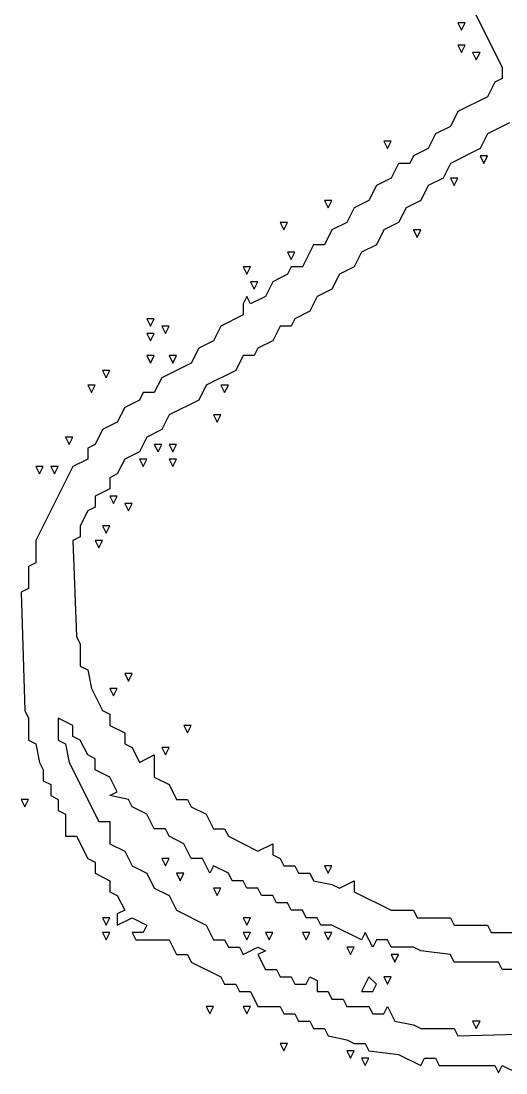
# Model space of a CAD drawing. Extents: x 11 to 152, y 0 to 170.
# Drawn here: x 49.24 to 61.25, y 0 to 26.09 of the extents above; entities that cross this region are included whole.
import ezdxf

# ---------------------------------------------------------------- set-up
doc = ezdxf.new("R2010")
doc.units = 0
doc.layers.add('Layer0', color=7, linetype='Continuous')

msp = doc.modelspace()

# ---------------------------------------------------------------- linework, layer by layer
at = {"layer": 'Layer0', "color": 5, "linetype": 'CONTINUOUS'}
for p, q in [((60.42611, 26.40777, 0.1), (61.15965, 24.94067, 0.1)), ((60.05933, 26.04099, 0.1), (60.15102, 25.85761, 0.1)), ((60.24272, 26.04099, 0.1), (60.05933, 26.04099, 0.1)), ((60.15102, 25.85761, 0.1), (60.24272, 26.04099, 0.1)), ((60.05933, 25.49083, 0.1), (60.15102, 25.30744, 0.1)), ((60.24272, 25.49083, 0.1), (60.05933, 25.49083, 0.1)), ((60.15102, 25.30744, 0.1), (60.24272, 25.49083, 0.1)), ((60.42611, 25.30744, 0.1), (60.5178, 25.12406, 0.1)), ((60.60949, 25.30744, 0.1), (60.42611, 25.30744, 0.1)), ((60.5178, 25.12406, 0.1), (60.60949, 25.30744, 0.1)), ((61.15965, 24.94067, 0.1), (61.15965, 24.66559, 0.1)), ((60.97627, 24.57389, 0.1), (60.79288, 24.20712, 0.1)), ((61.15965, 24.66559, 0.1), (60.97627, 24.57389, 0.1)), ((60.79288, 24.20712, 0.1), (60.05933, 23.84035, 0.1)), ((60.05933, 23.84035, 0.1), (59.87594, 23.47357, 0.1)), ((61.34304, 23.56526, 0.1), (60.79288, 23.29018, 0.1)), ((59.50917, 23.29018, 0.1), (59.32578, 22.92341, 0.1)), ((59.87594, 23.47357, 0.1), (59.50917, 23.29018, 0.1)), ((60.79288, 23.29018, 0.1), (60.60949, 22.92341, 0.1)), ((58.22546, 23.1068, 0.1), (58.31715, 22.92341, 0.1)), ((58.40885, 23.1068, 0.1), (58.22546, 23.1068, 0.1)), ((58.31715, 22.92341, 0.1), (58.40885, 23.1068, 0.1)), ((58.95901, 22.74002, 0.1), (58.86731, 22.55663, 0.1)), ((59.32578, 22.92341, 0.1), (58.95901, 22.74002, 0.1)), ((60.60949, 22.92341, 0.1), (59.87594, 22.55663, 0.1)), ((60.60949, 22.74002, 0.1), (60.70119, 22.55663, 0.1)), ((60.79288, 22.74002, 0.1), (60.60949, 22.74002, 0.1)), ((60.70119, 22.55663, 0.1), (60.79288, 22.74002, 0.1)), ((58.59223, 22.55663, 0.1), (58.40885, 22.18986, 0.1)), ((58.86731, 22.55663, 0.1), (58.59223, 22.55663, 0.1)), ((59.87594, 22.55663, 0.1), (59.69256, 22.18986, 0.1)), ((58.40885, 22.18986, 0.1), (58.04207, 22.00647, 0.1)), ((59.69256, 22.18986, 0.1), (59.32578, 22.00647, 0.1)), ((59.87594, 22.18986, 0.1), (59.96764, 22.00647, 0.1)), ((60.05933, 22.18986, 0.1), (59.87594, 22.18986, 0.1)), ((59.96764, 22.00647, 0.1), (60.05933, 22.18986, 0.1)), ((58.04207, 22.00647, 0.1), (57.85868, 21.6397, 0.1)), ((59.32578, 22.00647, 0.1), (59.14239, 21.6397, 0.1)), ((56.75836, 21.6397, 0.1), (56.85005, 21.45631, 0.1)), ((56.94175, 21.6397, 0.1), (56.75836, 21.6397, 0.1)), ((56.85005, 21.45631, 0.1), (56.94175, 21.6397, 0.1)), ((57.49191, 21.45631, 0.1), (57.30852, 21.08954, 0.1)), ((57.85868, 21.6397, 0.1), (57.49191, 21.45631, 0.1)), ((58.77562, 21.45631, 0.1), (58.59223, 21.08954, 0.1)), ((59.14239, 21.6397, 0.1), (58.77562, 21.45631, 0.1)), ((55.65804, 21.08954, 0.1), (55.74973, 20.90615, 0.1)), ((55.84142, 21.08954, 0.1), (55.65804, 21.08954, 0.1)), ((55.74973, 20.90615, 0.1), (55.84142, 21.08954, 0.1)), ((56.94175, 20.90615, 0.1), (56.75836, 20.53937, 0.1)), ((57.30852, 21.08954, 0.1), (56.94175, 20.90615, 0.1)), ((58.22546, 20.90615, 0.1), (58.04207, 20.53937, 0.1)), ((58.59223, 21.08954, 0.1), (58.22546, 20.90615, 0.1)), ((58.95901, 20.90615, 0.1), (59.0507, 20.72276, 0.1)), ((59.14239, 20.90615, 0.1), (58.95901, 20.90615, 0.1)), ((59.0507, 20.72276, 0.1), (59.14239, 20.90615, 0.1)), ((55.84142, 20.35599, 0.1), (55.93312, 20.1726, 0.1)), ((56.02481, 20.35599, 0.1), (55.84142, 20.35599, 0.1)), ((55.93312, 20.1726, 0.1), (56.02481, 20.35599, 0.1)), ((56.48328, 20.53937, 0.1), (56.2082, 19.98921, 0.1)), ((56.75836, 20.53937, 0.1), (56.48328, 20.53937, 0.1)), ((57.6753, 20.35599, 0.1), (57.49191, 19.98921, 0.1)), ((58.04207, 20.53937, 0.1), (57.6753, 20.35599, 0.1)), ((54.7411, 19.98921, 0.1), (54.83279, 19.80583, 0.1)), ((54.92449, 19.98921, 0.1), (54.7411, 19.98921, 0.1)), ((54.83279, 19.80583, 0.1), (54.92449, 19.98921, 0.1)), ((55.93312, 19.98921, 0.1), (55.84142, 19.80583, 0.1)), ((56.2082, 19.98921, 0.1), (55.93312, 19.98921, 0.1)), ((57.49191, 19.98921, 0.1), (57.12513, 19.80583, 0.1)), ((54.92449, 19.62244, 0.1), (55.01618, 19.43905, 0.1)), ((55.10787, 19.62244, 0.1), (54.92449, 19.62244, 0.1)), ((55.01618, 19.43905, 0.1), (55.10787, 19.62244, 0.1)), ((55.47465, 19.62244, 0.1), (55.29126, 19.25566, 0.1)), ((55.84142, 19.80583, 0.1), (55.47465, 19.62244, 0.1)), ((57.12513, 19.80583, 0.1), (56.94175, 19.43905, 0.1)), ((56.94175, 19.43905, 0.1), (56.57497, 19.25566, 0.1)), ((54.83279, 19.25566, 0.1), (54.7411, 19.07228, 0.1)), ((54.7411, 19.07228, 0.1), (54.7411, 18.7972, 0.1)), ((54.92449, 19.07228, 0.1), (54.83279, 19.25566, 0.1)), ((55.29126, 19.25566, 0.1), (54.92449, 19.07228, 0.1)), ((56.57497, 19.25566, 0.1), (56.39159, 18.88889, 0.1)), ((54.7411, 18.7972, 0.1), (54.19094, 18.52211, 0.1)), ((56.39159, 18.88889, 0.1), (56.02481, 18.7055, 0.1)), ((52.35707, 18.7055, 0.1), (52.44876, 18.52211, 0.1)), ((52.54045, 18.7055, 0.1), (52.35707, 18.7055, 0.1)), ((52.44876, 18.52211, 0.1), (52.54045, 18.7055, 0.1)), ((52.72384, 18.52211, 0.1), (52.81553, 18.33873, 0.1)), ((52.90723, 18.52211, 0.1), (52.72384, 18.52211, 0.1)), ((52.81553, 18.33873, 0.1), (52.90723, 18.52211, 0.1)), ((54.19094, 18.52211, 0.1), (54.00755, 18.15534, 0.1)), ((55.65804, 18.52211, 0.1), (55.47465, 18.15534, 0.1)), ((55.93312, 18.52211, 0.1), (55.65804, 18.52211, 0.1)), ((56.02481, 18.7055, 0.1), (55.93312, 18.52211, 0.1)), ((52.35707, 18.33873, 0.1), (52.44876, 18.15534, 0.1)), ((52.54045, 18.33873, 0.1), (52.35707, 18.33873, 0.1)), ((52.44876, 18.15534, 0.1), (52.54045, 18.33873, 0.1)), ((54.00755, 18.15534, 0.1), (53.64078, 17.97195, 0.1)), ((55.47465, 18.15534, 0.1), (55.10787, 17.97195, 0.1)), ((52.35707, 17.78857, 0.1), (52.44876, 17.60518, 0.1)), ((52.54045, 17.78857, 0.1), (52.35707, 17.78857, 0.1)), ((52.44876, 17.60518, 0.1), (52.54045, 17.78857, 0.1)), ((52.90723, 17.78857, 0.1), (52.99892, 17.60518, 0.1)), ((53.09061, 17.78857, 0.1), (52.90723, 17.78857, 0.1)), ((52.99892, 17.60518, 0.1), (53.09061, 17.78857, 0.1)), ((53.64078, 17.97195, 0.1), (53.45739, 17.60518, 0.1)), ((54.7411, 17.78857, 0.1), (54.55771, 17.42179, 0.1)), ((55.01618, 17.78857, 0.1), (54.7411, 17.78857, 0.1)), ((55.10787, 17.97195, 0.1), (55.01618, 17.78857, 0.1)), ((53.45739, 17.60518, 0.1), (52.72384, 17.2384, 0.1)), ((51.25674, 17.42179, 0.1), (51.34844, 17.2384, 0.1)), ((51.44013, 17.42179, 0.1), (51.25674, 17.42179, 0.1)), ((51.34844, 17.2384, 0.1), (51.44013, 17.42179, 0.1)), ((52.72384, 17.2384, 0.1), (52.54045, 16.87163, 0.1)), ((54.55771, 17.42179, 0.1), (53.82416, 17.05502, 0.1)), ((50.88997, 17.05502, 0.1), (50.98166, 16.87163, 0.1)), ((51.07335, 17.05502, 0.1), (50.88997, 17.05502, 0.1)), ((50.98166, 16.87163, 0.1), (51.07335, 17.05502, 0.1)), ((53.82416, 17.05502, 0.1), (53.64078, 16.68824, 0.1)), ((54.19094, 17.05502, 0.1), (54.28263, 16.87163, 0.1)), ((54.37433, 17.05502, 0.1), (54.19094, 17.05502, 0.1)), ((54.28263, 16.87163, 0.1), (54.37433, 17.05502, 0.1)), ((52.26537, 16.87163, 0.1), (52.17368, 16.68824, 0.1)), ((52.54045, 16.87163, 0.1), (52.26537, 16.87163, 0.1)), ((51.8069, 16.50485, 0.1), (51.62352, 16.13808, 0.1)), ((52.17368, 16.68824, 0.1), (51.8069, 16.50485, 0.1)), ((53.64078, 16.68824, 0.1), (52.90723, 16.32147, 0.1)), ((52.90723, 16.32147, 0.1), (52.72384, 15.95469, 0.1)), ((54.00755, 16.32147, 0.1), (54.09924, 16.13808, 0.1)), ((54.19094, 16.32147, 0.1), (54.00755, 16.32147, 0.1)), ((54.09924, 16.13808, 0.1), (54.19094, 16.32147, 0.1)), ((51.25674, 15.95469, 0.1), (51.07335, 15.58792, 0.1)), ((51.62352, 16.13808, 0.1), (51.25674, 15.95469, 0.1)), ((52.72384, 15.95469, 0.1), (52.35707, 15.77131, 0.1)), ((50.33981, 15.77131, 0.1), (50.4315, 15.58792, 0.1)), ((50.52319, 15.77131, 0.1), (50.33981, 15.77131, 0.1)), ((50.4315, 15.58792, 0.1), (50.52319, 15.77131, 0.1)), ((52.35707, 15.77131, 0.1), (52.17368, 15.40453, 0.1)), ((51.07335, 15.58792, 0.1), (50.88997, 15.49622, 0.1)), ((50.88997, 15.49622, 0.1), (50.88997, 15.22114, 0.1)), ((52.17368, 15.40453, 0.1), (51.8069, 15.22114, 0.1)), ((52.54045, 15.58792, 0.1), (52.63215, 15.40453, 0.1)), ((52.72384, 15.58792, 0.1), (52.54045, 15.58792, 0.1)), ((52.63215, 15.40453, 0.1), (52.72384, 15.58792, 0.1)), ((52.90723, 15.58792, 0.1), (52.99892, 15.40453, 0.1)), ((53.09061, 15.58792, 0.1), (52.90723, 15.58792, 0.1)), ((52.99892, 15.40453, 0.1), (53.09061, 15.58792, 0.1)), ((50.88997, 15.22114, 0.1), (50.52319, 15.03776, 0.1)), ((51.8069, 15.22114, 0.1), (51.62352, 14.85437, 0.1)), ((52.17368, 15.22114, 0.1), (52.26537, 15.03776, 0.1)), ((52.35707, 15.22114, 0.1), (52.17368, 15.22114, 0.1)), ((52.26537, 15.03776, 0.1), (52.35707, 15.22114, 0.1)), ((52.90723, 15.22114, 0.1), (52.99892, 15.03776, 0.1)), ((53.09061, 15.22114, 0.1), (52.90723, 15.22114, 0.1)), ((52.99892, 15.03776, 0.1), (53.09061, 15.22114, 0.1)), ((50.52319, 15.03776, 0.1), (49.60626, 13.20388, 0.1)), ((49.60626, 15.03776, 0.1), (49.69795, 14.85437, 0.1)), ((49.78964, 15.03776, 0.1), (49.60626, 15.03776, 0.1)), ((49.69795, 14.85437, 0.1), (49.78964, 15.03776, 0.1)), ((49.97303, 15.03776, 0.1), (50.06472, 14.85437, 0.1)), ((50.15642, 15.03776, 0.1), (49.97303, 15.03776, 0.1)), ((50.06472, 14.85437, 0.1), (50.15642, 15.03776, 0.1)), ((51.62352, 14.85437, 0.1), (51.44013, 14.76268, 0.1)), ((51.44013, 14.76268, 0.1), (51.44013, 14.48759, 0.1)), ((51.44013, 14.48759, 0.1), (51.07335, 14.30421, 0.1)), ((51.07335, 14.30421, 0.1), (51.07335, 14.02913, 0.1)), ((51.44013, 14.30421, 0.1), (51.53182, 14.12082, 0.1)), ((51.62352, 14.30421, 0.1), (51.44013, 14.30421, 0.1)), ((51.53182, 14.12082, 0.1), (51.62352, 14.30421, 0.1)), ((51.8069, 14.12082, 0.1), (51.8986, 13.93743, 0.1)), ((51.99029, 14.12082, 0.1), (51.8069, 14.12082, 0.1)), ((51.8986, 13.93743, 0.1), (51.99029, 14.12082, 0.1)), ((50.88997, 13.93743, 0.1), (50.70658, 13.57066, 0.1)), ((51.07335, 14.02913, 0.1), (50.88997, 13.93743, 0.1)), ((50.70658, 13.57066, 0.1), (50.70658, 13.29558, 0.1)), ((51.25674, 13.57066, 0.1), (51.34844, 13.38727, 0.1)), ((51.44013, 13.57066, 0.1), (51.25674, 13.57066, 0.1)), ((51.34844, 13.38727, 0.1), (51.44013, 13.57066, 0.1)), ((49.60626, 13.20388, 0.1), (49.60626, 12.65372, 0.1)), ((50.70658, 13.29558, 0.1), (50.52319, 13.20388, 0.1)), ((50.52319, 13.20388, 0.1), (50.61489, 10.81985, 0.1)), ((51.07335, 13.20388, 0.1), (51.16505, 13.0205, 0.1)), ((51.25674, 13.20388, 0.1), (51.07335, 13.20388, 0.1)), ((51.16505, 13.0205, 0.1), (51.25674, 13.20388, 0.1)), ((49.60626, 12.65372, 0.1), (49.42287, 12.56203, 0.1)), ((49.42287, 12.56203, 0.1), (49.42287, 12.01187, 0.1)), ((49.42287, 12.01187, 0.1), (49.23948, 11.92017, 0.1)), ((49.23948, 11.92017, 0.1), (49.33118, 8.98598, 0.1)), ((50.61489, 10.81985, 0.1), (50.70658, 10.63646, 0.1)), ((50.70658, 10.63646, 0.1), (50.70658, 10.0863, 0.1)), ((50.70658, 10.0863, 0.1), (50.88997, 9.99461, 0.1)), ((50.88997, 9.99461, 0.1), (50.98166, 9.53614, 0.1)), ((51.8069, 9.90291, 0.1), (51.8986, 9.71953, 0.1)), ((51.99029, 9.90291, 0.1), (51.8069, 9.90291, 0.1)), ((51.8986, 9.71953, 0.1), (51.99029, 9.90291, 0.1)), ((50.98166, 9.53614, 0.1), (51.25674, 8.98598, 0.1)), ((51.44013, 9.53614, 0.1), (51.53182, 9.35275, 0.1)), ((51.62352, 9.53614, 0.1), (51.44013, 9.53614, 0.1)), ((51.53182, 9.35275, 0.1), (51.62352, 9.53614, 0.1)), ((49.33118, 8.98598, 0.1), (49.42287, 8.80259, 0.1)), ((51.25674, 8.98598, 0.1), (51.44013, 8.89428, 0.1)), ((51.44013, 8.89428, 0.1), (51.44013, 8.6192, 0.1)), ((49.42287, 8.80259, 0.1), (49.42287, 8.25243, 0.1)), ((50.52319, 8.6192, 0.1), (50.15642, 8.80259, 0.1)), ((50.15642, 8.80259, 0.1), (50.15642, 8.25243, 0.1)), ((50.52319, 8.34412, 0.1), (50.52319, 8.6192, 0.1)), ((51.44013, 8.6192, 0.1), (51.8069, 8.43581, 0.1)), ((53.274, 8.6192, 0.1), (53.3657, 8.43581, 0.1)), ((53.45739, 8.6192, 0.1), (53.274, 8.6192, 0.1)), ((53.3657, 8.43581, 0.1), (53.45739, 8.6192, 0.1)), ((51.8069, 8.43581, 0.1), (51.8069, 8.16073, 0.1)), ((49.42287, 8.25243, 0.1), (49.60626, 8.16073, 0.1)), ((49.60626, 8.16073, 0.1), (49.69795, 7.70226, 0.1)), ((50.15642, 8.25243, 0.1), (50.33981, 8.16073, 0.1)), ((50.33981, 8.16073, 0.1), (50.4315, 7.70226, 0.1)), ((50.70658, 8.25243, 0.1), (50.52319, 8.34412, 0.1)), ((50.88997, 7.88565, 0.1), (50.70658, 8.25243, 0.1)), ((51.8069, 8.16073, 0.1), (51.99029, 8.06904, 0.1)), ((51.07335, 7.79396, 0.1), (50.88997, 7.88565, 0.1)), ((51.99029, 8.06904, 0.1), (52.17368, 7.70226, 0.1)), ((52.17368, 7.70226, 0.1), (52.54045, 7.88565, 0.1)), ((52.54045, 7.88565, 0.1), (52.54045, 7.33549, 0.1)), ((52.72384, 8.06904, 0.1), (52.81553, 7.88565, 0.1)), ((52.90723, 8.06904, 0.1), (52.72384, 8.06904, 0.1)), ((52.81553, 7.88565, 0.1), (52.90723, 8.06904, 0.1)), ((49.69795, 7.70226, 0.1), (49.78964, 7.51888, 0.1)), ((50.4315, 7.70226, 0.1), (51.16505, 6.23517, 0.1)), ((51.07335, 7.51888, 0.1), (51.07335, 7.79396, 0.1)), ((49.78964, 7.51888, 0.1), (49.78964, 7.2438, 0.1)), ((51.44013, 7.33549, 0.1), (51.07335, 7.51888, 0.1)), ((51.62352, 6.96872, 0.1), (51.44013, 7.33549, 0.1)), ((52.54045, 7.33549, 0.1), (52.90723, 7.1521, 0.1)), ((49.78964, 7.2438, 0.1), (49.97303, 7.1521, 0.1)), ((49.97303, 7.1521, 0.1), (49.97303, 6.87702, 0.1)), ((52.90723, 7.1521, 0.1), (53.09061, 6.78533, 0.1)), ((49.23948, 6.78533, 0.1), (49.33118, 6.60194, 0.1)), ((49.42287, 6.78533, 0.1), (49.23948, 6.78533, 0.1)), ((49.33118, 6.60194, 0.1), (49.42287, 6.78533, 0.1)), ((49.97303, 6.87702, 0.1), (50.15642, 6.78533, 0.1)), ((50.15642, 6.78533, 0.1), (50.15642, 6.51025, 0.1)), ((51.44013, 6.87702, 0.1), (51.62352, 6.96872, 0.1)), ((51.8986, 6.78533, 0.1), (51.44013, 6.87702, 0.1)), ((51.99029, 6.60194, 0.1), (51.8986, 6.78533, 0.1)), ((53.09061, 6.78533, 0.1), (53.3657, 6.78533, 0.1)), ((53.3657, 6.78533, 0.1), (53.45739, 6.60194, 0.1)), ((52.35707, 6.41855, 0.1), (51.99029, 6.60194, 0.1)), ((53.45739, 6.60194, 0.1), (53.82416, 6.41855, 0.1)), ((50.15642, 6.51025, 0.1), (50.33981, 6.41855, 0.1)), ((50.33981, 6.41855, 0.1), (50.33981, 5.86839, 0.1)), ((52.54045, 6.05178, 0.1), (52.35707, 6.41855, 0.1)), ((53.82416, 6.41855, 0.1), (54.00755, 6.05178, 0.1)), ((51.16505, 6.23517, 0.1), (51.44013, 6.23517, 0.1)), ((51.44013, 6.23517, 0.1), (51.44013, 5.68501, 0.1)), ((52.81553, 6.05178, 0.1), (52.54045, 6.05178, 0.1)), ((52.90723, 5.86839, 0.1), (52.81553, 6.05178, 0.1)), ((54.00755, 6.05178, 0.1), (54.28263, 6.05178, 0.1)), ((54.28263, 6.05178, 0.1), (54.37433, 5.86839, 0.1)), ((50.33981, 5.86839, 0.1), (50.61489, 5.86839, 0.1)), ((50.61489, 5.86839, 0.1), (50.88997, 5.31823, 0.1)), ((53.274, 5.68501, 0.1), (52.90723, 5.86839, 0.1)), ((54.37433, 5.86839, 0.1), (55.10787, 5.50162, 0.1)), ((51.44013, 5.68501, 0.1), (51.8069, 5.50162, 0.1)), ((51.8069, 5.50162, 0.1), (51.99029, 5.13484, 0.1)), ((53.45739, 5.31823, 0.1), (53.274, 5.68501, 0.1)), ((55.10787, 5.50162, 0.1), (55.47465, 5.68501, 0.1)), ((55.47465, 5.68501, 0.1), (55.47465, 5.40992, 0.1)), ((50.88997, 5.31823, 0.1), (51.07335, 5.22654, 0.1)), ((51.07335, 5.22654, 0.1), (51.07335, 4.95146, 0.1)), ((52.72384, 5.31823, 0.1), (52.81553, 5.13484, 0.1)), ((52.90723, 5.31823, 0.1), (52.72384, 5.31823, 0.1)), ((52.81553, 5.13484, 0.1), (52.90723, 5.31823, 0.1)), ((53.73247, 5.31823, 0.1), (53.45739, 5.31823, 0.1)), ((53.91586, 4.95146, 0.1), (53.73247, 5.31823, 0.1)), ((55.47465, 5.40992, 0.1), (55.65804, 5.31823, 0.1)), ((55.65804, 5.31823, 0.1), (55.74973, 5.13484, 0.1)), ((51.99029, 5.13484, 0.1), (52.35707, 4.95146, 0.1)), ((54.00755, 5.13484, 0.1), (53.91586, 4.95146, 0.1)), ((54.37433, 4.95146, 0.1), (54.00755, 5.13484, 0.1)), ((55.74973, 5.13484, 0.1), (56.02481, 5.13484, 0.1)), ((56.02481, 5.13484, 0.1), (56.1165, 4.95146, 0.1)), ((56.75836, 5.13484, 0.1), (56.85005, 4.95146, 0.1)), ((56.94175, 5.13484, 0.1), (56.75836, 5.13484, 0.1)), ((56.85005, 4.95146, 0.1), (56.94175, 5.13484, 0.1)), ((51.07335, 4.95146, 0.1), (51.44013, 4.76807, 0.1)), ((51.44013, 4.76807, 0.1), (51.44013, 4.49299, 0.1)), ((52.35707, 4.95146, 0.1), (52.54045, 4.58468, 0.1)), ((53.09061, 4.95146, 0.1), (53.18231, 4.76807, 0.1)), ((53.274, 4.95146, 0.1), (53.09061, 4.95146, 0.1)), ((53.18231, 4.76807, 0.1), (53.274, 4.95146, 0.1)), ((54.46602, 4.76807, 0.1), (54.37433, 4.95146, 0.1)), ((54.7411, 4.76807, 0.1), (54.46602, 4.76807, 0.1)), ((54.83279, 4.58468, 0.1), (54.7411, 4.76807, 0.1)), ((56.1165, 4.95146, 0.1), (56.39159, 4.95146, 0.1)), ((56.39159, 4.95146, 0.1), (56.48328, 4.76807, 0.1)), ((56.48328, 4.76807, 0.1), (56.94175, 4.67638, 0.1)), ((57.12513, 4.58468, 0.1), (57.49191, 4.76807, 0.1)), ((57.49191, 4.76807, 0.1), (57.49191, 4.49299, 0.1)), ((51.44013, 4.49299, 0.1), (51.62352, 4.40129, 0.1)), ((52.54045, 4.58468, 0.1), (52.90723, 4.40129, 0.1)), ((54.00755, 4.58468, 0.1), (54.09924, 4.40129, 0.1)), ((54.19094, 4.58468, 0.1), (54.00755, 4.58468, 0.1)), ((54.09924, 4.40129, 0.1), (54.19094, 4.58468, 0.1)), ((55.10787, 4.58468, 0.1), (54.83279, 4.58468, 0.1)), ((55.19957, 4.40129, 0.1), (55.10787, 4.58468, 0.1)), ((56.94175, 4.67638, 0.1), (57.12513, 4.58468, 0.1)), ((57.49191, 4.49299, 0.1), (58.40885, 4.03452, 0.1)), ((51.62352, 4.40129, 0.1), (51.8069, 4.03452, 0.1)), ((52.90723, 4.40129, 0.1), (53.09061, 4.03452, 0.1)), ((55.47465, 4.40129, 0.1), (55.19957, 4.40129, 0.1)), ((55.56634, 4.21791, 0.1), (55.47465, 4.40129, 0.1)), ((55.84142, 4.21791, 0.1), (55.56634, 4.21791, 0.1)), ((55.93312, 4.03452, 0.1), (55.84142, 4.21791, 0.1)), ((51.8069, 4.03452, 0.1), (51.62352, 3.94283, 0.1)), ((51.62352, 3.94283, 0.1), (51.62352, 3.66775, 0.1)), ((53.09061, 4.03452, 0.1), (53.82416, 3.66775, 0.1)), ((56.2082, 4.03452, 0.1), (55.93312, 4.03452, 0.1)), ((56.29989, 3.85113, 0.1), (56.2082, 4.03452, 0.1)), ((58.40885, 4.03452, 0.1), (58.95901, 4.03452, 0.1)), ((58.95901, 4.03452, 0.1), (59.0507, 3.85113, 0.1)), ((51.25674, 3.85113, 0.1), (51.34844, 3.66775, 0.1)), ((51.44013, 3.85113, 0.1), (51.25674, 3.85113, 0.1)), ((51.34844, 3.66775, 0.1), (51.44013, 3.85113, 0.1)), ((51.62352, 3.66775, 0.1), (51.99029, 3.85113, 0.1)), ((51.99029, 3.85113, 0.1), (52.35707, 3.66775, 0.1)), ((52.35707, 3.66775, 0.1), (52.26537, 3.48436, 0.1)), ((53.82416, 3.66775, 0.1), (54.00755, 3.30097, 0.1)), ((54.7411, 3.85113, 0.1), (54.83279, 3.66775, 0.1)), ((54.92449, 3.85113, 0.1), (54.7411, 3.85113, 0.1)), ((54.83279, 3.66775, 0.1), (54.92449, 3.85113, 0.1)), ((56.57497, 3.85113, 0.1), (56.29989, 3.85113, 0.1)), ((56.66667, 3.66775, 0.1), (56.57497, 3.85113, 0.1)), ((56.94175, 3.66775, 0.1), (56.66667, 3.66775, 0.1)), ((57.6753, 3.30097, 0.1), (56.94175, 3.66775, 0.1)), ((59.0507, 3.85113, 0.1), (59.87594, 3.85113, 0.1)), ((59.87594, 3.85113, 0.1), (59.96764, 3.66775, 0.1)), ((59.96764, 3.66775, 0.1), (60.79288, 3.66775, 0.1)), ((60.79288, 3.66775, 0.1), (60.88457, 3.48436, 0.1)), ((51.25674, 3.48436, 0.1), (51.34844, 3.30097, 0.1)), ((51.44013, 3.48436, 0.1), (51.25674, 3.48436, 0.1)), ((51.34844, 3.30097, 0.1), (51.44013, 3.48436, 0.1)), ((52.26537, 3.48436, 0.1), (51.99029, 3.48436, 0.1)), ((51.99029, 3.48436, 0.1), (52.08198, 3.30097, 0.1)), ((54.7411, 3.48436, 0.1), (54.83279, 3.30097, 0.1)), ((54.92449, 3.48436, 0.1), (54.7411, 3.48436, 0.1)), ((54.83279, 3.30097, 0.1), (54.92449, 3.48436, 0.1)), ((55.29126, 3.48436, 0.1), (55.38296, 3.30097, 0.1)), ((55.47465, 3.48436, 0.1), (55.29126, 3.48436, 0.1)), ((55.38296, 3.30097, 0.1), (55.47465, 3.48436, 0.1)), ((56.2082, 3.48436, 0.1), (56.29989, 3.30097, 0.1)), ((56.39159, 3.48436, 0.1), (56.2082, 3.48436, 0.1)), ((56.29989, 3.30097, 0.1), (56.39159, 3.48436, 0.1)), ((56.75836, 3.48436, 0.1), (56.85005, 3.30097, 0.1)), ((56.94175, 3.48436, 0.1), (56.75836, 3.48436, 0.1)), ((56.85005, 3.30097, 0.1), (56.94175, 3.48436, 0.1)), ((57.76699, 3.48436, 0.1), (57.6753, 3.30097, 0.1)), ((57.95038, 3.11758, 0.1), (57.76699, 3.48436, 0.1)), ((60.88457, 3.48436, 0.1), (64.18554, 3.48436, 0.1)), ((52.08198, 3.30097, 0.1), (52.90723, 3.30097, 0.1)), ((52.90723, 3.30097, 0.1), (53.09061, 2.9342, 0.1)), ((54.00755, 3.30097, 0.1), (54.28263, 3.30097, 0.1)), ((54.28263, 3.30097, 0.1), (54.37433, 3.11758, 0.1)), ((58.04207, 3.30097, 0.1), (57.95038, 3.11758, 0.1)), ((58.31715, 3.30097, 0.1), (58.04207, 3.30097, 0.1)), ((58.40885, 3.11758, 0.1), (58.31715, 3.30097, 0.1)), ((53.09061, 2.9342, 0.1), (53.3657, 2.9342, 0.1)), ((53.3657, 2.9342, 0.1), (53.45739, 2.75081, 0.1)), ((54.37433, 3.11758, 0.1), (54.64941, 3.11758, 0.1)), ((54.64941, 3.11758, 0.1), (54.7411, 2.9342, 0.1)), ((54.7411, 2.9342, 0.1), (55.10787, 3.11758, 0.1)), ((55.10787, 3.11758, 0.1), (55.29126, 3.02589, 0.1)), ((55.29126, 3.02589, 0.1), (55.10787, 2.9342, 0.1)), ((55.10787, 2.9342, 0.1), (55.29126, 2.56742, 0.1)), ((57.30852, 3.11758, 0.1), (57.40022, 2.9342, 0.1)), ((57.49191, 3.11758, 0.1), (57.30852, 3.11758, 0.1)), ((57.40022, 2.9342, 0.1), (57.49191, 3.11758, 0.1)), ((58.95901, 3.11758, 0.1), (58.40885, 3.11758, 0.1)), ((58.40885, 2.9342, 0.1), (58.50054, 2.75081, 0.1)), ((58.59223, 2.9342, 0.1), (58.40885, 2.9342, 0.1)), ((58.50054, 2.75081, 0.1), (58.59223, 2.9342, 0.1)), ((59.14239, 3.02589, 0.1), (58.95901, 3.11758, 0.1)), ((59.87594, 2.9342, 0.1), (59.14239, 3.02589, 0.1)), ((59.96764, 2.75081, 0.1), (59.87594, 2.9342, 0.1)), ((53.45739, 2.75081, 0.1), (54.19094, 2.38403, 0.1)), ((61.06796, 2.75081, 0.1), (59.96764, 2.75081, 0.1)), ((61.15965, 2.56742, 0.1), (61.06796, 2.75081, 0.1)), ((54.19094, 2.38403, 0.1), (54.28263, 2.20065, 0.1)), ((55.29126, 2.56742, 0.1), (55.56634, 2.56742, 0.1)), ((55.56634, 2.56742, 0.1), (55.65804, 2.38403, 0.1)), ((55.65804, 2.38403, 0.1), (55.93312, 2.38403, 0.1)), ((55.93312, 2.38403, 0.1), (56.02481, 2.20065, 0.1)), ((56.29989, 2.20065, 0.1), (56.39159, 2.38403, 0.1)), ((56.39159, 2.38403, 0.1), (56.57497, 2.29234, 0.1)), ((57.85868, 2.38403, 0.1), (57.6753, 2.01726, 0.1)), ((58.04207, 2.20065, 0.1), (57.85868, 2.38403, 0.1)), ((58.22546, 2.38403, 0.1), (58.31715, 2.20065, 0.1)), ((58.40885, 2.38403, 0.1), (58.22546, 2.38403, 0.1)), ((58.31715, 2.20065, 0.1), (58.40885, 2.38403, 0.1)), ((61.70982, 2.56742, 0.1), (61.15965, 2.56742, 0.1)), ((54.28263, 2.20065, 0.1), (54.55771, 2.20065, 0.1)), ((54.55771, 2.20065, 0.1), (54.64941, 2.01726, 0.1)), ((56.02481, 2.20065, 0.1), (56.29989, 2.20065, 0.1)), ((56.57497, 2.29234, 0.1), (56.57497, 2.01726, 0.1)), ((57.95038, 2.01726, 0.1), (58.04207, 2.20065, 0.1)), ((54.64941, 2.01726, 0.1), (54.92449, 2.01726, 0.1)), ((54.92449, 2.01726, 0.1), (55.10787, 1.65048, 0.1)), ((56.57497, 2.01726, 0.1), (56.85005, 2.01726, 0.1)), ((56.85005, 2.01726, 0.1), (56.94175, 1.83387, 0.1)), ((56.94175, 1.83387, 0.1), (57.21683, 1.83387, 0.1)), ((57.21683, 1.83387, 0.1), (57.30852, 1.65048, 0.1)), ((57.6753, 2.01726, 0.1), (57.95038, 2.01726, 0.1)), ((53.82416, 1.65048, 0.1), (53.91586, 1.4671, 0.1)), ((54.00755, 1.65048, 0.1), (53.82416, 1.65048, 0.1)), ((53.91586, 1.4671, 0.1), (54.00755, 1.65048, 0.1)), ((54.7411, 1.65048, 0.1), (54.83279, 1.4671, 0.1)), ((54.92449, 1.65048, 0.1), (54.7411, 1.65048, 0.1)), ((54.83279, 1.4671, 0.1), (54.92449, 1.65048, 0.1)), ((55.10787, 1.65048, 0.1), (55.65804, 1.65048, 0.1)), ((55.65804, 1.65048, 0.1), (55.74973, 1.4671, 0.1)), ((57.30852, 1.65048, 0.1), (57.85868, 1.65048, 0.1)), ((57.85868, 1.65048, 0.1), (57.95038, 1.4671, 0.1)), ((58.22546, 1.4671, 0.1), (58.31715, 1.65048, 0.1)), ((58.31715, 1.65048, 0.1), (58.50054, 1.28371, 0.1)), ((55.74973, 1.4671, 0.1), (56.02481, 1.4671, 0.1)), ((56.02481, 1.4671, 0.1), (56.1165, 1.28371, 0.1)), ((57.95038, 1.4671, 0.1), (58.22546, 1.4671, 0.1)), ((56.1165, 1.28371, 0.1), (56.39159, 1.28371, 0.1)), ((56.39159, 1.28371, 0.1), (56.48328, 1.10032, 0.1)), ((56.48328, 1.10032, 0.1), (56.75836, 1.10032, 0.1)), ((56.75836, 1.10032, 0.1), (56.85005, 0.91694, 0.1)), ((58.50054, 1.28371, 0.1), (58.95901, 1.19202, 0.1)), ((58.95901, 1.19202, 0.1), (59.14239, 1.10032, 0.1)), ((59.14239, 1.10032, 0.1), (59.96764, 1.10032, 0.1)), ((59.96764, 1.10032, 0.1), (60.05933, 0.91694, 0.1)), ((60.42611, 1.28371, 0.1), (60.5178, 1.10032, 0.1)), ((60.60949, 1.28371, 0.1), (60.42611, 1.28371, 0.1)), ((60.5178, 1.10032, 0.1), (60.60949, 1.28371, 0.1)), ((56.85005, 0.91694, 0.1), (57.30852, 0.82524, 0.1)), ((57.30852, 0.82524, 0.1), (57.49191, 0.73355, 0.1)), ((60.05933, 0.91694, 0.1), (62.99353, 1.00863, 0.1)), ((55.65804, 0.73355, 0.1), (55.74973, 0.55016, 0.1)), ((55.84142, 0.73355, 0.1), (55.65804, 0.73355, 0.1)), ((55.74973, 0.55016, 0.1), (55.84142, 0.73355, 0.1)), ((57.30852, 0.55016, 0.1), (57.40022, 0.36678, 0.1)), ((57.49191, 0.55016, 0.1), (57.30852, 0.55016, 0.1)), ((57.40022, 0.36678, 0.1), (57.49191, 0.55016, 0.1)), ((57.49191, 0.73355, 0.1), (57.76699, 0.73355, 0.1)), ((57.76699, 0.73355, 0.1), (57.85868, 0.55016, 0.1)), ((57.85868, 0.55016, 0.1), (58.59223, 0.45847, 0.1)), ((57.6753, 0.36678, 0.1), (57.76699, 0.18339, 0.1)), ((57.85868, 0.36678, 0.1), (57.6753, 0.36678, 0.1)), ((57.76699, 0.18339, 0.1), (57.85868, 0.36678, 0.1)), ((58.59223, 0.45847, 0.1), (59.14239, 0.18339, 0.1)), ((59.14239, 0.18339, 0.1), (59.23409, 0.36678, 0.1)), ((59.23409, 0.36678, 0.1), (59.50917, 0.36678, 0.1)), ((59.50917, 0.36678, 0.1), (59.60086, 0.18339, 0.1)), ((59.60086, 0.18339, 0.1), (60.97627, 0.18339, 0.1)), ((60.97627, 0.18339, 0.1), (61.06796, 0, 0.1)), ((61.06796, 0, 0.1), (61.15965, 0.18339, 0.1)), ((61.15965, 0.18339, 0.1), (61.52643, 0, 0.1))]:
    msp.add_line(p, q, dxfattribs=at)

doc.saveas('drawing.dxf')
